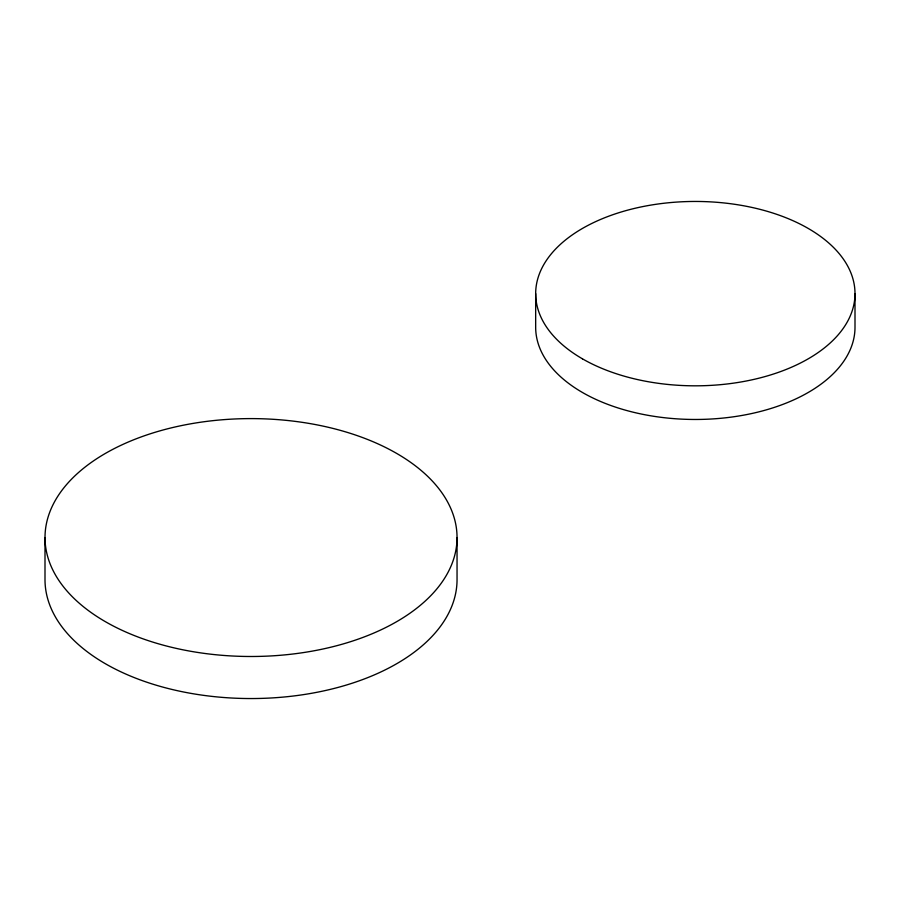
<?xml version="1.0" encoding="UTF-8"?>
<svg xmlns="http://www.w3.org/2000/svg" width="900" height="900" viewBox="0 0 900 900"><rect width="100%" height="100%" fill="white"/><g stroke="black" fill="none" stroke-linecap="round" stroke-linejoin="round"><path stroke-width="1.35" d="M855 293.636L855 327.285A159.66 92.183 0 0 1 695.34 419.468A159.66 92.183 0 0 1 535.669 327.285L535.669 293.636M457.043 537.548A206.021 118.946 0 0 1 148.005 640.553A206.021 118.946 0 0 1 148.005 434.543A206.021 118.946 0 0 1 457.043 537.548L457.043 579.6A206.021 118.946 0 0 1 251.021 698.546A206.021 118.946 0 0 1 45 579.6L45 537.548M582.435 358.819A159.66 92.183 0 0 0 849.555 317.498A159.66 92.183 0 0 0 654.008 204.593A159.66 92.183 0 0 0 582.435 358.819"/></g></svg>
